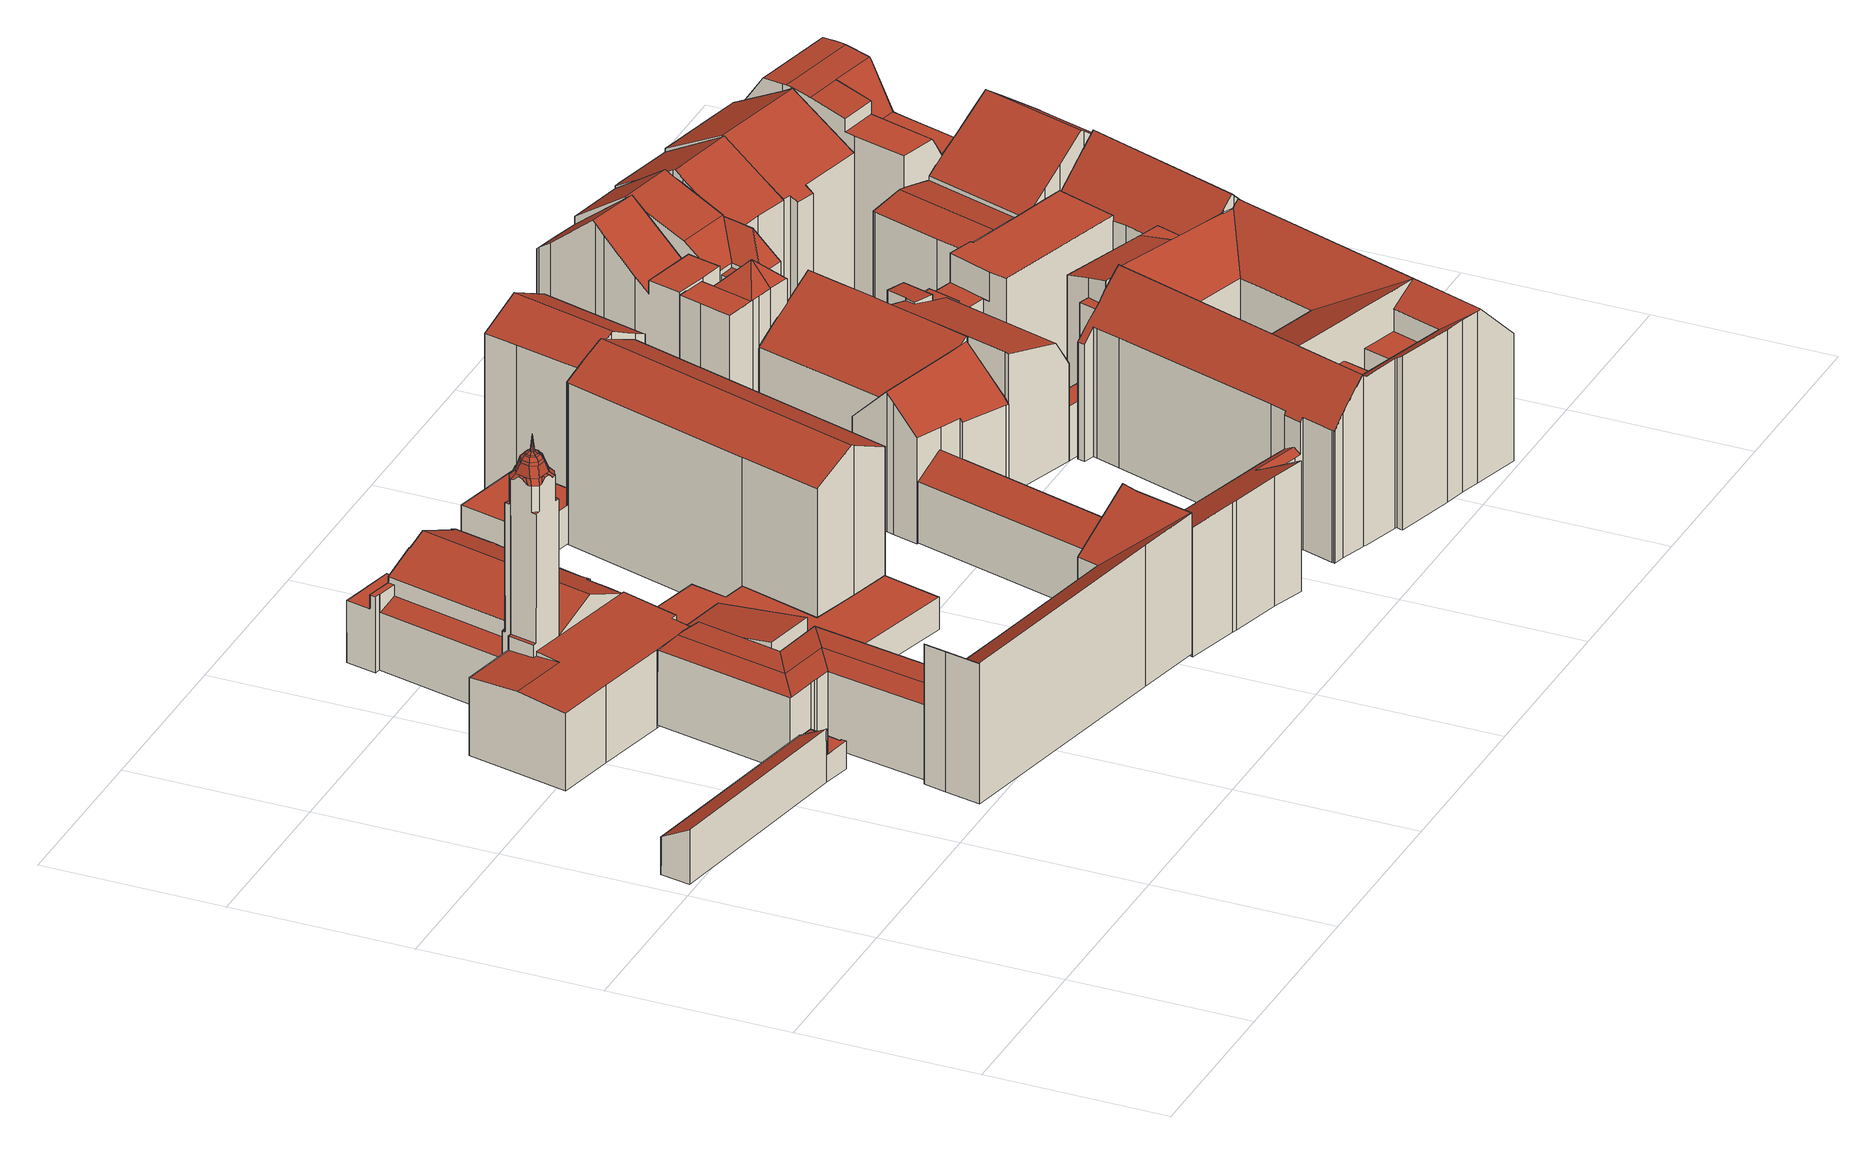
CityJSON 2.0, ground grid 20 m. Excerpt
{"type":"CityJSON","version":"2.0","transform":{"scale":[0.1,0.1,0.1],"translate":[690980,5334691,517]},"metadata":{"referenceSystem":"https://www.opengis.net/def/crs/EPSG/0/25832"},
"CityObjects":{
"building1":{"type":"Building","attributes":{"Gemeindeschluessel":"09162000","HoeheDach":"524.265","HoeheGrund":"518.204","Methode":"2000","NiedrigsteTraufeDesGebaeudes":"521.293","Geometrietyp2DReferenz":"3000","function":"31001_3048","roofType":"2100","measuredHeight":6.06,"storeysAboveGround":1},"geometry":[{"type":"MultiSurface","lod":"2","boundaries":[[[0,1,2,3]],[[4,5,6,7,8,9]],[[10,11,5,4]],[[7,6,12,13]],[[14,12,6,5,11]],[[15,16,1,0]],[[17,18,16,15]],[[4,9,17,15,0,3,19,20,10]],[[20,14,11,10]],[[21,2,1,16,18,8,7,13]],[[19,21,13,12,14,20]],[[9,8,18,17]],[[3,2,21,19]]],"semantics":{"surfaces":[{"type":"WallSurface"},{"type":"RoofSurface"},{"type":"GroundSurface"}],"values":[0,0,0,0,1,0,0,2,0,1,0,0,0]}}]},
"building2":{"type":"Building","attributes":{"Gemeindeschluessel":"09162000","HoeheDach":"526.650","HoeheGrund":"518.006","Methode":"2000","NiedrigsteTraufeDesGebaeudes":"526.401","Geometrietyp2DReferenz":"3000","function":"31001_3048","roofType":"3100","measuredHeight":8.64,"storeysAboveGround":3},"geometry":[{"type":"MultiSurface","lod":"2","boundaries":[[[22,23,24,25]],[[26,27,23,28]],[[29,30,31,32]],[[33,34,35,36,37]],[[38,39,40,41,42]],[[26,39,38,43,44,34,33,45,46,29,32,47,27]],[[46,45,48,49,50]],[[51,22,41,40]],[[46,50,30,29]],[[35,52,53,42,41,22,25,36]],[[24,31,30,50,49,25]],[[38,42,53,43]],[[39,26,28,51,40]],[[32,31,24,47]],[[27,47,24,23]],[[33,37,48,45]],[[44,52,35,34]],[[28,23,22,51]],[[43,53,52,44]],[[36,25,49,48,37]]],"semantics":{"surfaces":[{"type":"RoofSurface"},{"type":"WallSurface"},{"type":"GroundSurface"}],"values":[0,1,1,1,1,2,1,0,1,0,0,1,1,1,1,1,1,0,1,0]}}]},
"building3":{"type":"Building","attributes":{"name":"Herzogspitalkirche (Sieben Schmerzen Mariens)","Gemeindeschluessel":"09162000","HoeheDach":"550.000","HoeheGrund":"517.736","Methode":"2000","NiedrigsteTraufeDesGebaeudes":"524.222","Geometrietyp2DReferenz":"3000","function":"31001_3041","roofType":"3100","measuredHeight":32.26},"geometry":[{"type":"MultiSurface","lod":"2","boundaries":[[[54,55,56,57]],[[58,59,60,61,62]],[[63,64,65,66]],[[67,68,69]],[[70,71,72]],[[73,74,75,76,77,78]],[[79,80,81,82]],[[83,84,85]],[[86,87,85,84,88,89,90,91,92,93]],[[94,95,96,97]],[[98,99,100]],[[62,61,101,102]],[[103,104,105,106]],[[107,108,109,110,111]],[[112,113,114,115,116,86,93]],[[117,60,59,118]],[[119,120,121]],[[122,123,124,125]],[[126,127,128,129]],[[130,126,129,131]],[[132,133,134]],[[135,92,91]],[[136,93,137,138,139]],[[140,141,63,66,142,143,144,145,146,113,112,94,97,79,82,147,74,73,148,149,150,151,152,153,154,155,156,157,103,106,158,159,160,161,162,163]],[[69,68,164]],[[165,109,108,96,95,166,167]],[[168,169,170,171,172]],[[173,174,175,77,76]],[[176,69,177]],[[143,178,48,144]],[[56,131,129,179]],[[180,67,69]],[[181,176,177,182]],[[183,171,170,184]],[[185,126,130,186]],[[187,188,189,165,167,190,139,191,192,193,194,171,183]],[[142,195,178,143]],[[166,196,190,167]],[[145,197,198,146]],[[48,178,195,65,64,199,200,201,202,203,198,197]],[[110,109,165,189]],[[204,130,131,205]],[[112,93,136,206,196,166,95,94]],[[127,168,172,128]],[[160,207,208,161]],[[150,209,210,151]],[[211,90,89]],[[202,212,213,115,114,203]],[[214,69,176]],[[66,65,195,142]],[[200,215,216,217,218,58,132,134,70,72,219,83,85,87,220,213,212,201]],[[80,221,222,174,223,81]],[[182,54,57,224]],[[149,225,209,150]],[[226,122,125,227]],[[135,137,93,92]],[[102,228,123,122]],[[113,146,198,203,114]],[[123,229,224,124]],[[230,231,181,229]],[[202,201,212]],[[228,230,229,123]],[[224,57,232,124]],[[228,185,186,230]],[[99,119,121,100]],[[57,56,179,232]],[[216,188,187,233,169,120,119,99,98,60,117,217]],[[177,234,54,182]],[[72,71,226,219]],[[235,193,192,236]],[[186,130,204,237]],[[61,100,121,168,127,101]],[[232,179,238,239]],[[227,211,89,88]],[[240,222,221,241]],[[125,239,137,135,211,227]],[[148,73,78,242,243]],[[229,181,182,224]],[[244,223,174,173]],[[245,140,163,246]],[[152,247,248,153]],[[134,133,71,70]],[[79,97,96,108,107,241,221,80]],[[213,220,116,115]],[[197,145,144,48]],[[225,149,148,243]],[[236,192,191]],[[172,171,194,235]],[[238,128,172,235,236,138]],[[155,249,250,156]],[[63,141,251,252,199,64]],[[200,199,252]],[[206,190,196]],[[237,204,67,180]],[[231,237,180,214]],[[194,193,235]],[[154,253,249,155]],[[187,183,184,233]],[[60,98,100,61]],[[147,82,81,223,244,254]],[[159,255,207,160]],[[164,68,205,55]],[[101,127,126,185]],[[158,256,255,159]],[[124,232,239,125]],[[179,129,128,238]],[[206,136,139,190]],[[231,214,176,181]],[[217,117,118,218]],[[219,226,227,88]],[[234,164,55,54]],[[211,135,91,90]],[[239,238,138,137]],[[118,59,58,218]],[[111,240,241,107]],[[138,236,191,139]],[[102,101,185,228]],[[106,105,256,158]],[[67,204,205,68]],[[151,210,247,152]],[[215,242,78,77,175,110,189,188,216]],[[161,208,257,162]],[[147,254,75,74]],[[83,219,88,84]],[[225,243,242,215,200,252,251,245,246,257,208,207,255,256,105,104,258,250,249,253,248,247,210,209]],[[120,169,168,121]],[[173,76,75,254,244]],[[153,248,253,154]],[[69,164,234]],[[157,258,104,103]],[[69,234,177]],[[230,186,237,231]],[[110,175,174,222,240,111]],[[55,205,131,56]],[[71,133,62,102,122,226]],[[214,180,69]],[[140,245,251,141]],[[132,58,62,133]],[[184,170,169,233]],[[86,116,220,87]],[[162,257,246,163]],[[156,250,258,157]]],"semantics":{"surfaces":[{"type":"RoofSurface"},{"type":"WallSurface"},{"type":"GroundSurface"}],"values":[0,0,1,0,0,1,1,0,1,1,0,0,1,1,1,1,0,0,0,0,0,0,0,2,0,0,0,1,0,1,0,0,0,1,0,1,1,1,1,0,1,0,1,0,1,1,0,0,0,1,1,0,0,1,0,0,0,1,0,0,1,0,0,0,0,0,1,0,0,0,0,0,0,0,1,0,1,0,1,1,1,0,1,1,1,1,0,0,0,1,1,1,0,0,0,0,1,0,0,1,1,0,0,1,0,0,1,0,0,0,0,0,0,1,0,0,0,1,0,1,0,1,1,1,0,0,0,1,0,1,0,0,1,0,0,0,1,0,1,0,1,1]}}]},
"building4":{"type":"Building","attributes":{"Gemeindeschluessel":"09162000","HoeheDach":"533.905","HoeheGrund":"518.086","Methode":"2000","NiedrigsteTraufeDesGebaeudes":"528.755","Geometrietyp2DReferenz":"3000","function":"31001_9998","roofType":"2100","measuredHeight":15.82,"storeysAboveGround":3},"geometry":[{"type":"MultiSurface","lod":"2","boundaries":[[[259,260,261,262,263]],[[264,265,266,267,268]],[[269,270,271,272]],[[269,272,273,259,263,274]],[[270,269,274,275]],[[276,277,278,268,267]],[[275,274,263,262]],[[279,260,259,273,280,281,264,268,278]],[[280,273,272,271,282]],[[261,283,277,276,284,285,286,282,271,270,275,262]],[[284,266,265,285]],[[279,278,277,283]],[[276,267,266,284]],[[286,281,280,282]],[[260,279,283,261]],[[264,281,286,285,265]]],"semantics":{"surfaces":[{"type":"WallSurface"},{"type":"RoofSurface"},{"type":"GroundSurface"}],"values":[0,1,0,1,0,0,0,1,0,2,0,0,0,0,0,0]}}]},
"building5":{"type":"Building","attributes":{"Gemeindeschluessel":"09162000","HoeheDach":"523.974","HoeheGrund":"517.701","Methode":"2000","NiedrigsteTraufeDesGebaeudes":"521.279","Geometrietyp2DReferenz":"3000","function":"31001_3065","roofType":"1000","measuredHeight":6.27,"storeysAboveGround":1},"geometry":[{"type":"MultiSurface","lod":"2","boundaries":[[[287,288,289,290,291,292]],[[293,294,295,296]],[[297,298,299,300]],[[301,302,303,304,288,287,292,305,306,307,308,309,310,142,66,63,311,141,312,313,293,296,314,315,316,317,318,319]],[[296,295,320,314]],[[318,321,322,319]],[[302,301,323,324,325,303]],[[326,297,300,327]],[[328,321,318,317,316,329]],[[330,298,297,326]],[[142,331,332,66]],[[333,334,335,310,309,308]],[[319,322,323,301]],[[327,300,299,336]],[[310,335,331,142]],[[307,306,337,338,333,308]],[[291,339,337,306,305,292]],[[336,299,298,330]],[[340,341,294,293,313,312,141,342]],[[66,332,343,63]],[[316,315,314,320,344,329]],[[343,345,342,141,311,63]],[[288,304,303,325,346,289]],[[338,337,339,291,290,289,346,325,324,323,322,321,328,329,344,320,295,294,341,340,342,345,343,332,331,335,334,333],[336,330,326,327]]],"semantics":{"surfaces":[{"type":"WallSurface"},{"type":"RoofSurface"},{"type":"GroundSurface"}],"values":[0,0,1,2,0,0,0,0,0,0,0,0,0,0,0,0,0,0,0,0,0,0,0,1]}}]},
"building6":{"type":"Building","attributes":{"Gemeindeschluessel":"09162000","HoeheDach":"538.210","HoeheGrund":"517.629","Methode":"2000","NiedrigsteTraufeDesGebaeudes":"535.653","Geometrietyp2DReferenz":"3000","function":"31001_9998","roofType":"3100","measuredHeight":20.58,"storeysAboveGround":6},"geometry":[{"type":"MultiSurface","lod":"2","boundaries":[[[347,348,349,350]],[[351,352,353,354,355,356,357]],[[358,354,353,359]],[[360,361,362,363]],[[357,356,364,362,361,365,349,348]],[[366,364,356,355,367]],[[366,367,358,359,368,369,347,350,370,360,363]],[[368,352,351,369]],[[359,353,352,368]],[[370,365,361,360]],[[367,355,354,358]],[[363,362,364,366]],[[369,351,357,348,347]],[[350,349,365,370]]],"semantics":{"surfaces":[{"type":"WallSurface"},{"type":"RoofSurface"},{"type":"GroundSurface"}],"values":[0,1,0,0,1,0,2,0,0,0,0,0,0,0]}}]},
"building7":{"type":"Building","attributes":{"Gemeindeschluessel":"09162000","HoeheDach":"522.006","HoeheGrund":"517.740","Methode":"1000","NiedrigsteTraufeDesGebaeudes":"522.006","Geometrietyp2DReferenz":"3000","function":"31001_9998","roofType":"1000","measuredHeight":4.27,"storeysAboveGround":1},"geometry":[{"type":"MultiSurface","lod":"2","boundaries":[[[371,372,373,374]],[[375,376,372,371]],[[377,378,379,380]],[[374,373,378,377]],[[381,382,376,375]],[[380,379,382,381]],[[382,379,378,373,372,376]],[[375,371,374,377,380,381]]],"semantics":{"surfaces":[{"type":"WallSurface"},{"type":"RoofSurface"},{"type":"GroundSurface"}],"values":[0,0,0,0,0,0,1,2]}}]},
"building8":{"type":"Building","attributes":{"Gemeindeschluessel":"09162000","HoeheDach":"538.193","HoeheGrund":"517.690","Methode":"2000","NiedrigsteTraufeDesGebaeudes":"535.680","Geometrietyp2DReferenz":"3000","function":"31001_9998","roofType":"3100","measuredHeight":20.5,"storeysAboveGround":6},"geometry":[{"type":"MultiSurface","lod":"2","boundaries":[[[374,383,384,385]],[[386,387,388,389,390,391,392,393]],[[394,395,396,397,398,399]],[[400,401,402,377]],[[401,392,391,403,384,383,402]],[[390,389,399,398,397,404,403,391]],[[377,402,383,374]],[[405,404,397,396]],[[396,395,394,388,387,386,393,400,377,374,385,406,405]],[[406,403,404,405]],[[393,392,401,400]],[[394,399,389,388]],[[385,384,403,406]]],"semantics":{"surfaces":[{"type":"WallSurface"},{"type":"RoofSurface"},{"type":"GroundSurface"}],"values":[0,0,0,0,1,1,0,0,2,0,0,0,0]}}]},
"building9":{"type":"Building","attributes":{"Gemeindeschluessel":"09162000","HoeheDach":"533.907","HoeheGrund":"517.637","Methode":"2000","NiedrigsteTraufeDesGebaeudes":"528.160","Geometrietyp2DReferenz":"3000","function":"31001_9998","roofType":"2100","measuredHeight":16.27,"storeysAboveGround":3},"geometry":[{"type":"MultiSurface","lod":"2","boundaries":[[[407,408,409,410]],[[411,412,413,414]],[[415,416,417,418]],[[411,414,419,420,421]],[[422,423,424,425]],[[426,427,428,422,425,429,407,410,430,431,413,412,415,418,432,433,434,435]],[[427,436,437,428]],[[419,438,439,409,408,440,424,423,437,436,441,442,420]],[[443,444,445,446,417,416,421,420,447]],[[413,431,438,419,414]],[[428,437,423,422]],[[443,447,442,441,426,435]],[[425,424,440,429]],[[433,445,444,434]],[[418,417,446,432]],[[429,440,408,407]],[[434,444,443,435]],[[421,416,415,412,411]],[[430,439,438,431]],[[426,441,436,427]],[[432,446,445,433]],[[442,447,420]],[[410,409,439,430]]],"semantics":{"surfaces":[{"type":"WallSurface"},{"type":"RoofSurface"},{"type":"GroundSurface"}],"values":[0,0,0,1,0,2,0,1,1,0,0,0,0,0,0,0,0,0,0,0,0,0,0]}}]},
"building10":{"type":"Building","attributes":{"Gemeindeschluessel":"09162000","HoeheDach":"537.288","HoeheGrund":"517.767","Methode":"2000","NiedrigsteTraufeDesGebaeudes":"522.010","Geometrietyp2DReferenz":"3000","function":"31001_9998","roofType":"3100","measuredHeight":19.52,"storeysAboveGround":4},"geometry":[{"type":"MultiSurface","lod":"2","boundaries":[[[448,449,450,451]],[[452,453,454,455]],[[456,457,458,459]],[[460,461,462,463]],[[464,465,466,467,468,469]],[[470,471,472,473]],[[474,475,476,477]],[[478,479,480,481,482,483,484]],[[485,486,487,462,488,489,490,468]],[[491,492,493,494,495,496]],[[497,498,499,500]],[[490,489,501,502,503]],[[504,505,506,507,508,509]],[[510,511,512,513]],[[514,515,516,517]],[[518,519,520,521,522,523]],[[524,469,468,490,503,525,526,527,528,522,521,520,529,530,531,532,533,534,535,536,458,457,537]],[[538,532,531,539]],[[493,492,498,497]],[[450,540,541,542,543,451]],[[544,499,498,492,491,545]],[[546,547,515,514]],[[548,549,550,551]],[[552,553,554,555]],[[556,557,536,535,558,511,510]],[[535,534,533,559,560,558]],[[561,466,562,563]],[[564,565,517,516,566,567,568,569]],[[567,566,570,571,562]],[[482,481,496,495]],[[508,572,500,499,544,573,509]],[[555,554,574,575]],[[576,541,540,450,449,577,568,567,562,466,465]],[[578,573,544,545,480,479]],[[579,580,581,582,583,584]],[[585,537,457,456]],[[563,586,454,453,476,475,587,561]],[[516,515,547,588,472,471,589,590,591,592,593,594,570,566]],[[595,460,463,596]],[[569,568,577,597]],[[598,485,599,600]],[[598,601,602,603,596,463,462,487,486,485]],[[604,524,537,585]],[[605,606,607,608]],[[539,531,530,609]],[[513,512,610,549,548]],[[611,612,478,484]],[[512,511,558,560,613,610]],[[477,476,453,452]],[[587,467,466,561]],[[613,549,610]],[[614,615,553,552]],[[616,591,590,617]],[[575,574,606,605]],[[462,461,579,584,618,488]],[[619,620,621,622,570,599,485,468]],[[527,526,623,624,625,528]],[[545,491,496,481,480]],[[467,587,475,474,455,454,586,571,570,622,621,620,619,468]],[[626,593,592,627]],[[570,594,580,579,461,628,629,599]],[[630,631,464,469,524,604]],[[563,562,571,586]],[[532,538,632,633,634,559,533]],[[635,529,520,519]],[[636,618,584,583]],[[597,577,449,448]],[[609,530,529,635]],[[623,526,525,637]],[[488,618,636,638,501,489]],[[627,616,617,639,470,473,640,546,514,517,565,564,569,597,448,451,543,542,641,642,631,630,604,585,456,459,557,556,510,513,548,551,643,614,552,555,575,605,608,611,484,483,482,495,494,493,497,500,572,508,507,506,633,632,538,539,609,635,519,518,523,625,624,623,637,502,501,638,636,583,582,581,644,626],[603,602,645,646],[474,477,452,455]],[[606,574,554,553,615,647,550,549,613,560,559,634,505,504,509,573,578,479,478,612,607]],[[608,607,612,611]],[[551,550,647,643]],[[523,522,528,625]],[[643,647,615,614]],[[627,592,591,616]],[[506,505,634,633]],[[589,471,470,639,617,590]],[[640,473,472,588,547,546]],[[642,641,576,465,464,631]],[[594,593,626,644,581,580]],[[648,600,599,629,628,461,460,595,646,645]],[[646,595,596,603]],[[600,648,601,598]],[[459,458,536,557]],[[542,541,576,641]],[[602,601,648,645]],[[637,525,503,502]]],"semantics":{"surfaces":[{"type":"WallSurface"},{"type":"RoofSurface"},{"type":"GroundSurface"}],"values":[0,0,0,0,1,0,0,0,1,0,0,0,0,0,0,0,1,0,0,0,1,0,0,0,0,0,0,0,1,0,0,0,1,0,0,0,1,1,1,0,0,0,0,0,0,0,0,1,0,0,0,0,0,0,1,1,0,1,0,0,1,0,0,0,0,0,0,0,0,0,2,1,0,0,0,0,0,0,0,0,0,0,0,0,1,0,0,0,0]}}]},
"building11":{"type":"Building","attributes":{"Gemeindeschluessel":"09162000","HoeheDach":"537.010","HoeheGrund":"517.531","Methode":"2000","NiedrigsteTraufeDesGebaeudes":"525.490","Geometrietyp2DReferenz":"3000","function":"31001_9998","roofType":"1000","measuredHeight":19.48,"storeysAboveGround":5},"geometry":[{"type":"MultiSurface","lod":"2","boundaries":[[[649,650,651,652,653,654]],[[655,656,652,651,657,658]],[[659,660,661]],[[662,663,664,665]],[[661,660,666,656]],[[664,663,667,659,661,668]],[[649,654,669,670]],[[671,667,663,662]],[[672,665,664,668,655,658]],[[668,661,656,655]],[[673,669,654,653,674]],[[675,657,651,650]],[[671,670,669,673,666,660,659,667]],[[672,658,657,675]],[[674,656,666,673]],[[671,662,665,672,675,650,649,670]],[[653,652,656,674]]],"semantics":{"surfaces":[{"type":"WallSurface"},{"type":"RoofSurface"},{"type":"GroundSurface"}],"values":[0,1,1,0,1,1,0,0,0,1,1,0,0,0,0,2,0]}}]},
"building12":{"type":"Building","attributes":{"Gemeindeschluessel":"09162000","HoeheDach":"533.877","HoeheGrund":"518.147","Methode":"2000","NiedrigsteTraufeDesGebaeudes":"528.907","Geometrietyp2DReferenz":"3000","function":"31001_9998","roofType":"2100","measuredHeight":15.73,"storeysAboveGround":3},"geometry":[{"type":"MultiSurface","lod":"2","boundaries":[[[676,677,678,679,680,681]],[[682,683,443,684]],[[685,676,681,686,687,688]],[[685,688,689,690]],[[691,684,443,692,693,694]],[[695,696,697,698]],[[699,700,696,695]],[[690,689,700,699]],[[680,679,701,702,703]],[[704,705,702,706,692,443,683,707,708]],[[709,698,697,704,708]],[[701,679,678,694,693,710]],[[709,708,707,711]],[[691,694,678,677]],[[687,686,712]],[[685,690,699,695,698,709,711,682,684,691,677,676]],[[712,703,702,705]],[[702,701,710,706]],[[711,707,683,682]],[[712,686,681,680,703]],[[697,696,700,689,688,687,712,705,704]],[[706,710,693,692]]],"semantics":{"surfaces":[{"type":"WallSurface"},{"type":"RoofSurface"},{"type":"GroundSurface"}],"values":[0,0,0,0,0,0,0,0,0,1,0,1,0,0,0,2,0,0,0,1,1,0]}}]},
"building13":{"type":"Building","attributes":{"Gemeindeschluessel":"09162000","HoeheDach":"524.180","HoeheGrund":"518.064","Methode":"2000","NiedrigsteTraufeDesGebaeudes":"521.500","Geometrietyp2DReferenz":"3000","function":"31001_9998","roofType":"1000","measuredHeight":6.12,"storeysAboveGround":1},"geometry":[{"type":"MultiSurface","lod":"2","boundaries":[[[695,699,713,714,715,716,717,698]],[[718,719,720,721]],[[698,722,723,695]],[[716,724,725,717]],[[699,720,719,713]],[[725,724,726,727,728,729,723,722]],[[713,719,718,728,727,714]],[[717,725,722,698]],[[721,729,728,718]],[[695,723,729,721,720,699]],[[715,726,724,716]],[[714,727,726,715]]],"semantics":{"surfaces":[{"type":"GroundSurface"},{"type":"RoofSurface"},{"type":"WallSurface"}],"values":[0,1,2,2,2,1,2,2,2,2,2,2]}}]},
"building14":{"type":"Building","attributes":{"Gemeindeschluessel":"09162000","HoeheDach":"538.995","HoeheGrund":"517.550","Methode":"2000","NiedrigsteTraufeDesGebaeudes":"533.175","Geometrietyp2DReferenz":"3000","function":"31001_9998","roofType":"3100","measuredHeight":21.45,"storeysAboveGround":4},"geometry":[{"type":"MultiSurface","lod":"2","boundaries":[[[730,731,732,733]],[[731,730,734,735,736,737,738,739]],[[740,741,742,743]],[[743,742,744,745,670,746,747,733,732]],[[748,749,750,751]],[[752,741,740,753,754,755,650]],[[756,757,749,748,758,759]],[[649,760,752,650]],[[735,734,730,733,747,746,670,761,649,650,755,754,762,759,758,748,751,763,764,736]],[[761,670,745,765,760,649]],[[760,765,745,744,742,741,752]],[[766,737,736,764,763,767]],[[754,753,768,762]],[[751,750,767,763]],[[739,738,737,766,767,750,749,757]],[[762,768,756,759]],[[743,732,731,739,757,756,768,753,740]]],"semantics":{"surfaces":[{"type":"WallSurface"},{"type":"GroundSurface"},{"type":"RoofSurface"}],"values":[0,0,0,0,0,0,0,0,1,0,2,0,0,0,2,0,2]}}]},
"building15":{"type":"Building","attributes":{"Gemeindeschluessel":"09162000","HoeheDach":"523.102","HoeheGrund":"518.250","Methode":"2000","NiedrigsteTraufeDesGebaeudes":"522.338","Geometrietyp2DReferenz":"3000","function":"31001_9998","roofType":"2100","measuredHeight":4.85},"geometry":[{"type":"MultiSurface","lod":"2","boundaries":[[[769,770,771,772]],[[773,774,775,776,771,770,777]],[[778,779,780,769,772,781,782]],[[772,771,776,781]],[[781,776,775,782]],[[777,780,779,773]],[[780,777,770,769]],[[782,775,774,778]],[[773,779,778,774]]],"semantics":{"surfaces":[{"type":"WallSurface"},{"type":"RoofSurface"},{"type":"GroundSurface"}],"values":[0,1,2,0,0,0,0,0,0]}}]},
"building16":{"type":"Building","attributes":{"Gemeindeschluessel":"09162000","HoeheDach":"523.301","HoeheGrund":"517.587","Methode":"2000","NiedrigsteTraufeDesGebaeudes":"522.302","Geometrietyp2DReferenz":"3000","function":"31001_9998","roofType":"2100","measuredHeight":5.71},"geometry":[{"type":"MultiSurface","lod":"2","boundaries":[[[783,784,785,786]],[[785,784,787,433,432]],[[432,788,786,785]],[[783,786,788,789,777]],[[787,777,789,433]],[[433,789,788,432]],[[784,783,777,787]]],"semantics":{"surfaces":[{"type":"WallSurface"},{"type":"GroundSurface"},{"type":"RoofSurface"}],"values":[0,1,0,2,0,0,0]}}]},
"building17":{"type":"Building","attributes":{"Gemeindeschluessel":"09162000","HoeheDach":"538.500","HoeheGrund":"517.492","Methode":"2000","NiedrigsteTraufeDesGebaeudes":"521.440","Geometrietyp2DReferenz":"3000","function":"31001_9998","roofType":"3100","measuredHeight":21.01,"storeysAboveGround":5},"geometry":[{"type":"MultiSurface","lod":"2","boundaries":[[[790,791,792,793,794]],[[795,796,797,798,799]],[[800,790,794,801,802,803]],[[736,730,804,805,806]],[[807,798,808,809,810,811,673]],[[809,812,813,810]],[[809,808,814,812]],[[815,816,797,796,817]],[[814,818,819,820,821,822]],[[671,800,803,817,796,795,667]],[[823,824,806,805]],[[791,825,826,819,818,792]],[[827,828,826,825]],[[803,802,815,817]],[[819,826,828,823,805,804,829,820]],[[808,798,797,816]],[[811,830,831,669,673]],[[736,806,824,832]],[[827,825,791,790,800,671,670,746,733,730,736,832]],[[814,822,831,830,813,812]],[[827,832,824,823,828]],[[795,799,667]],[[802,801,816,815]],[[811,810,813,830]],[[793,792,818,814,808,816]],[[746,670,669,831,822,821]],[[733,829,804,730]],[[801,794,793,816]],[[807,799,798]],[[733,746,821,820,829]],[[671,667,799,807,673,669,670]]],"semantics":{"surfaces":[{"type":"WallSurface"},{"type":"RoofSurface"},{"type":"GroundSurface"}],"values":[0,1,0,0,0,1,0,0,1,0,1,0,0,1,1,0,1,0,2,0,0,1,0,0,1,0,0,1,1,0,0]}}]},
"building18":{"type":"Building","attributes":{"Gemeindeschluessel":"09162000","HoeheDach":"536.025","HoeheGrund":"517.908","Methode":"2000","NiedrigsteTraufeDesGebaeudes":"533.250","Geometrietyp2DReferenz":"3000","function":"31001_9998","roofType":"2100","measuredHeight":18.12,"storeysAboveGround":4},"geometry":[{"type":"MultiSurface","lod":"2","boundaries":[[[833,834,835,836]],[[837,838,839,840]],[[833,840,839,841,842,834]],[[843,844,845,846]],[[842,841,847,848]],[[842,848,835,834]],[[849,847,850,851]],[[837,840,833,836,849,851,852,853]],[[849,836,835,848,847]],[[837,853,843,846,854,838]],[[839,838,854,845,850,847,841]],[[852,844,843,853]],[[845,854,846]],[[852,851,850,845,844]]],"semantics":{"surfaces":[{"type":"WallSurface"},{"type":"RoofSurface"},{"type":"GroundSurface"}],"values":[0,0,0,1,0,1,0,2,0,0,1,0,0,0]}}]},
"building19":{"type":"Building","attributes":{"Gemeindeschluessel":"09162000","HoeheDach":"523.506","HoeheGrund":"518.310","Methode":"1000","NiedrigsteTraufeDesGebaeudes":"522.087","Geometrietyp2DReferenz":"3000","function":"31001_9998","roofType":"2100","measuredHeight":5.2},"geometry":[{"type":"MultiSurface","lod":"2","boundaries":[[[855,856,857,858,859]],[[860,858,857,861]],[[862,856,855,863]],[[864,859,858,860]],[[863,855,859,864]],[[861,857,856,862]],[[864,860,861,862,863]]],"semantics":{"surfaces":[{"type":"RoofSurface"},{"type":"WallSurface"},{"type":"GroundSurface"}],"values":[0,1,1,1,1,1,2]}}]},
"building20":{"type":"Building","attributes":{"Gemeindeschluessel":"09162000","HoeheDach":"533.485","HoeheGrund":"517.870","Methode":"2000","NiedrigsteTraufeDesGebaeudes":"530.240","Geometrietyp2DReferenz":"3000","function":"31001_9998","roofType":"1000","measuredHeight":15.62,"storeysAboveGround":4},"geometry":[{"type":"MultiSurface","lod":"2","boundaries":[[[865,866,867,868,869,870,871,872,873,874,875,876,877,878,879]],[[876,880,881,877]],[[878,882,883,879]],[[875,884,880,876]],[[877,881,882,878]],[[879,883,885,865]],[[885,883,882,881,880,884,886,887,888]],[[889,890,891,892,893,894,895,896]],[[890,887,886,891]],[[869,896,895,870]],[[872,893,892,873]],[[884,875,874,873,892,891,886]],[[871,894,893,872]],[[868,889,896,869]],[[888,887,890,889,868,867,866]],[[865,885,888,866]],[[870,895,894,871]]],"semantics":{"surfaces":[{"type":"GroundSurface"},{"type":"WallSurface"},{"type":"RoofSurface"}],"values":[0,1,1,1,1,1,2,2,1,1,1,1,1,1,1,1,1]}}]},
"building21":{"type":"Building","attributes":{"Gemeindeschluessel":"09162000","HoeheDach":"538.860","HoeheGrund":"517.432","Methode":"2000","NiedrigsteTraufeDesGebaeudes":"534.425","Geometrietyp2DReferenz":"3000","function":"31001_9998","roofType":"3100","measuredHeight":21.43,"storeysAboveGround":5},"geometry":[{"type":"MultiSurface","lod":"2","boundaries":[[[897,898,899,900,901]],[[902,903,904,905]],[[906,907,908,909]],[[910,904,903,911,899,898,912]],[[911,913,914,915,908,907,916,900,899]],[[917,913,911,903,902]],[[905,904,910,918]],[[909,908,915,919]],[[920,912,898,897]],[[919,915,914,921]],[[918,910,912,920]],[[901,900,916,922]],[[922,916,907,906]],[[921,914,913,917]],[[897,901,922,906,909,919,921,917,902,905,918,920]]],"semantics":{"surfaces":[{"type":"WallSurface"},{"type":"RoofSurface"},{"type":"GroundSurface"}],"values":[0,0,0,1,1,0,0,0,0,0,0,0,0,0,2]}}]},
"building22":{"type":"Building","attributes":{"Gemeindeschluessel":"09162000","HoeheDach":"538.050","HoeheGrund":"517.724","Methode":"2000","NiedrigsteTraufeDesGebaeudes":"532.250","Geometrietyp2DReferenz":"3000","function":"31001_9998","roofType":"3100","measuredHeight":20.33,"storeysAboveGround":4},"geometry":[{"type":"MultiSurface","lod":"2","boundaries":[[[923,924,925,926]],[[927,928,929,930,931,932,933]],[[934,928,927,935]],[[936,937,932,931,938]],[[926,925,939,940]],[[936,938,941,942,934,935,943,944,923,926,940,945,946]],[[941,930,929,942]],[[943,947,948,944]],[[940,939,949,945]],[[938,931,930,941]],[[935,927,933,947,943]],[[944,948,924,923]],[[947,933,932,937,950,949,939,925,924,948]],[[945,949,950,946]],[[946,950,937,936]],[[942,929,928,934]]],"semantics":{"surfaces":[{"type":"WallSurface"},{"type":"RoofSurface"},{"type":"GroundSurface"}],"values":[0,1,0,0,0,2,0,0,0,0,0,0,1,0,0,0]}}]},
"building23":{"type":"Building","attributes":{"Gemeindeschluessel":"09162000","HoeheDach":"538.884","HoeheGrund":"517.430","Methode":"2000","NiedrigsteTraufeDesGebaeudes":"533.947","Geometrietyp2DReferenz":"3000","function":"31001_9998","roofType":"3100","measuredHeight":21.45,"storeysAboveGround":5},"geometry":[{"type":"MultiSurface","lod":"2","boundaries":[[[951,952,953,954,955,956,957,958]],[[959,960,961,962,963,964]],[[965,966,967,968]],[[968,967,969,970]],[[971,972,973,917,974,902]],[[975,962,961,976,921,977]],[[960,959,956,955,954,953,965,968,970,978,902,974,917,921,976,961]],[[979,969,967,966,952,951,958,973,972,971]],[[959,964,957,956]],[[958,957,964,963,962,975,977,973]],[[978,979,971,902]],[[973,977,921,917]],[[953,952,966,965]],[[970,969,979,978]]],"semantics":{"surfaces":[{"type":"WallSurface"},{"type":"GroundSurface"},{"type":"RoofSurface"}],"values":[0,0,0,0,0,0,1,2,0,2,0,0,0,0]}}]},
"building24":{"type":"Building","attributes":{"Gemeindeschluessel":"09162000","HoeheDach":"538.740","HoeheGrund":"517.530","Methode":"2000","NiedrigsteTraufeDesGebaeudes":"532.125","Geometrietyp2DReferenz":"3000","function":"31001_9998","roofType":"3100","measuredHeight":21.21,"storeysAboveGround":4},"geometry":[{"type":"MultiSurface","lod":"2","boundaries":[[[980,981,982,983,984,985]],[[986,987,988,989]],[[990,991,992,993,994,995,981,980,996]],[[997,998,999,1000,1001,1002,1003,1004,1005,1006,1007,1008,1009,986,989,1010,1011,1012,1013,1014,1015,984,983,982,1016,1017]],[[998,992,991,999]],[[1017,994,993,997]],[[1014,1018,1019,1015]],[[1020,1021,1018,1014,1013,1012,1022]],[[1002,1023,1024,1003]],[[1006,1005,1025,1026,1027,1007]],[[1028,1029,1011,1010,989,988]],[[1007,1027,1030,1008]],[[1026,1028,988,987,1031,1030,1027]],[[982,981,995,1016]],[[1025,1032,1020,1022,1029,1028,1026]],[[1009,1031,987,986]],[[1008,1030,1031,1009]],[[1011,1029,1022,1012]],[[1016,995,994,1017]],[[997,993,992,998]],[[1015,1019,985,984]],[[1032,1033,1021,1020]],[[1001,1000,990,996,1023,1002]],[[999,991,990,1000]],[[1004,1003,1024,1033,1032,1025,1005]],[[1024,1023,996,980,985,1019,1018,1021,1033]]],"semantics":{"surfaces":[{"type":"WallSurface"},{"type":"RoofSurface"},{"type":"GroundSurface"}],"values":[0,0,1,2,0,0,0,0,0,0,0,0,1,0,1,0,0,0,0,0,0,0,0,0,0,1]}}]},
"building25":{"type":"Building","attributes":{"Gemeindeschluessel":"09162000","HoeheDach":"539.040","HoeheGrund":"517.452","Methode":"2000","NiedrigsteTraufeDesGebaeudes":"533.264","Geometrietyp2DReferenz":"3000","function":"31001_9998","roofType":"3100","measuredHeight":21.59,"storeysAboveGround":4},"geometry":[{"type":"MultiSurface","lod":"2","boundaries":[[[1034,1035,1036,1037,1038]],[[1039,1040,1041,1042,1035,1034]],[[1043,1044,1045,1046,1047]],[[1048,1049,1050,1051,1052]],[[1035,1053,1054,1036]],[[1055,1056,1047,1046,1041,1040,1057]],[[1058,1042,1041]],[[1059,1060,1037,1036,1054,1061,1062]],[[1063,1059,1062,1064,1065]],[[1041,1046,1045,1066,1067,1058]],[[1068,1049,1048,1044,1043,1069,984,1015,1070,1012,1011,1060,1059,1063,1071,1072]],[[1073,1074,1075,1076]],[[1067,1053,1035,1042,1058]],[[1073,1076,1065,1064,1051,1050,1077]],[[1068,1077,1050,1049]],[[1057,1015,984,1055]],[[1012,1070,1039,1034,1038,1011]],[[1044,1048,1052,1066,1045]],[[1043,1047,1056,1069]],[[1068,1072,1074,1073,1077]],[[1067,1066,1052,1051,1064,1062,1061]],[[1055,984,1069,1056]],[[1070,1015,1057,1040,1039]],[[1067,1061,1054,1053]],[[1074,1072,1071,1075]],[[1076,1075,1071,1063,1065]],[[1011,1038,1037,1060]]],"semantics":{"surfaces":[{"type":"RoofSurface"},{"type":"WallSurface"},{"type":"GroundSurface"}],"values":[0,0,1,1,1,0,1,1,1,0,2,0,1,0,1,1,1,1,1,1,0,1,1,0,1,1,1]}}]}
},
"vertices":[
[273,359,12],[273,359,43],[275,359,43],[275,359,12],[15,435,12],[15,435,54],[246,390,56],[246,390,43],[247,390,43],[247,390,12],[9,402,12],[9,402,73],[243,359,72],[243,359,43],[242,360,72],[281,394,12],[281,394,43],[248,401,12],[248,401,43],[274,353,12],[242,360,12],[274,353,43],
[346,411,96],[384,435,94],[326,446,94],[286,423,96],[351,258,10],[384,435,10],[351,258,94],[334,544,10],[334,544,95],[346,541,94],[346,541,10],[248,401,10],[281,394,10],[281,394,94],[249,400,94],[248,401,94],[309,388,10],[287,271,10],[287,271,94],[309,387,94],[309,388,94],[292,392,10],[288,393,10],[280,556,10],[321,547,10],[326,446,10],[280,556,94],[312,548,96],[321,547,96],[319,265,96],[288,393,94],[292,392,94],
[236,675,309],[240,678,309],[240,679,308],[235,676,308],[249,650,284],[253,653,284],[257,655,284],[254,660,289],[246,655,289],[346,565,7],[346,565,96],[339,566,96],[339,566,7],[243,672,311],[242,673,311],[241,671,330],[234,654,289],[235,658,289],[229,655,284],[331,840,7],[338,868,7],[338,868,76],[331,841,76],[331,841,115],[331,840,115],[273,847,7],[273,847,92],[267,848,92],[267,848,7],[225,656,255],[220,663,255],[219,657,255],[226,687,110],[219,657,110],[220,663,284],[221,667,284],[222,673,289],[224,678,289],[225,684,284],[226,687,284],[228,697,7],[228,697,110],[238,696,110],[238,696,7],[258,659,284],[259,664,289],[255,665,289],[251,663,301],[244,659,301],[389,741,7],[389,741,98],[382,712,98],[382,712,7],[238,697,72],[238,697,110],[260,692,110],[260,692,99],[260,692,80],[226,687,7],[158,701,7],[158,701,94],[222,688,94],[222,688,110],[257,655,255],[253,653,255],[260,670,289],[262,675,284],[256,671,289],[233,661,301],[235,662,304],[230,669,304],[229,669,301],[253,673,304],[254,674,301],[249,681,301],[248,681,304],[249,673,308],[246,678,308],[245,651,284],[241,656,289],[240,652,289],[228,677,289],[226,688,284],[229,683,289],[236,687,289],[233,692,284],[369,670,7],[362,644,7],[334,544,7],[321,547,7],[280,556,7],[198,574,7],[133,588,7],[274,882,7],[402,825,7],[402,828,7],[408,826,7],[399,785,7],[402,784,7],[400,777,7],[397,778,7],[391,749,7],[394,748,7],[392,740,7],[386,712,7],[384,705,7],[381,705,7],[375,677,7],[377,677,7],[376,669,7],[241,673,311],[259,687,110],[227,694,110],[233,692,110],[258,676,289],[263,679,284],[260,683,284],[258,687,284],[253,684,289],[297,848,76],[297,848,92],[297,848,99],[240,670,311],[239,671,311],[321,547,94],[239,683,304],[243,670,311],[237,666,309],[235,670,309],[258,687,255],[260,683,255],[251,665,304],[248,667,308],[264,685,255],[264,685,101],[259,687,99],[233,692,255],[237,691,284],[243,690,289],[248,689,289],[254,688,284],[334,544,94],[227,694,255],[198,574,94],[133,588,94],[358,626,101],[355,627,101],[219,657,101],[212,629,99],[145,644,99],[248,672,309],[245,677,309],[226,688,255],[381,705,98],[375,677,97],[408,826,98],[399,785,98],[226,672,289],[219,657,96],[215,658,96],[242,669,311],[305,638,124],[255,649,101],[255,649,255],[249,650,255],[225,656,284],[215,658,110],[273,846,92],[295,841,92],[268,855,92],[233,670,308],[402,828,101],[230,659,289],[225,666,289],[243,660,304],[237,665,308],[243,663,308],[242,665,309],[232,678,304],[263,679,255],[240,672,311],[247,685,289],[242,686,289],[247,667,309],[239,684,301],[231,679,301],[295,841,80],[273,846,72],[352,836,124],[402,825,101],[268,855,76],[369,670,99],[376,669,96],[402,784,96],[400,777,96],[391,749,98],[394,748,96],[362,644,100],[358,626,99],[397,778,98],[274,882,76],[384,705,96],[386,712,96],[377,677,96],[392,740,96],
[614,138,169],[613,137,169],[613,137,11],[632,205,11],[632,205,168],[325,263,118],[287,271,159],[279,273,168],[274,248,168],[266,209,168],[571,239,118],[571,239,11],[564,215,11],[564,215,118],[563,215,118],[638,221,169],[638,221,11],[274,248,11],[266,208,11],[266,208,169],[538,153,169],[400,248,118],[351,258,118],[400,248,11],[538,153,11],[279,273,11],[287,271,11],[351,258,11],
[389,251,7],[400,248,7],[400,248,43],[389,251,43],[351,258,43],[351,258,7],[490,612,7],[490,612,43],[481,572,43],[481,572,7],[434,465,70],[456,569,50],[398,581,50],[376,477,70],[564,383,7],[473,407,7],[443,415,7],[442,409,7],[382,424,7],[384,435,7],[368,438,7],[326,446,7],[334,485,7],[346,541,7],[351,591,7],[409,632,7],[466,618,7],[507,566,7],[505,560,7],[480,475,7],[491,472,7],[535,460,7],[581,448,7],[507,566,43],[535,460,43],[581,448,43],[564,383,43],[473,407,43],[443,415,43],[434,465,43],[376,477,43],[491,472,43],[480,475,43],[456,569,43],[334,544,43],[339,566,43],[326,446,43],[334,485,43],[346,541,43],[398,581,43],[384,435,43],[368,438,43],[382,424,43],[409,632,43],[466,618,43],[362,644,43],[346,565,43],[505,560,43],[351,591,43],[442,409,43],
[480,475,6],[480,475,187],[507,566,187],[507,566,6],[535,460,210],[581,448,187],[582,448,187],[671,752,188],[637,762,204],[622,766,212],[531,461,212],[671,752,6],[582,448,6],[571,780,6],[571,780,187],[595,774,199],[595,774,6],[619,767,211],[570,778,187],[619,767,6],[637,762,6],[581,448,6],[535,460,6],[570,778,6],
[528,873,7],[528,873,50],[615,853,50],[615,853,7],[509,792,7],[509,792,50],[595,774,7],[595,774,50],[571,780,50],[571,780,7],[570,778,7],[570,778,50],
[615,853,188],[623,890,188],[623,890,7],[639,761,7],[668,753,7],[671,752,7],[671,752,195],[668,753,196],[639,761,212],[637,762,211],[637,762,7],[686,748,7],[686,749,7],[707,831,7],[707,831,187],[686,749,187],[686,748,187],[619,767,7],[619,767,202],[595,774,189],[669,879,212],[717,868,187],[717,868,7],[669,879,7],
[738,458,6],[738,458,123],[707,469,125],[707,469,6],[773,536,119],[773,536,6],[729,548,6],[729,548,119],[816,685,6],[816,685,118],[834,681,130],[834,681,6],[717,506,163],[828,476,163],[774,537,118],[819,425,6],[819,425,112],[763,446,118],[763,446,6],[836,473,6],[824,428,6],[822,423,6],[764,449,6],[715,498,6],[717,506,6],[891,666,6],[881,631,6],[870,590,6],[863,566,6],[824,428,117],[822,423,112],[717,506,162],[715,498,154],[764,449,121],[836,473,162],[837,474,163],[863,566,169],[870,590,169],[881,631,169],[891,666,169],[837,474,169],
[985,31,8],[985,31,201],[919,49,203],[919,49,8],[980,80,8],[980,80,155],[992,122,155],[992,122,8],[834,85,8],[834,85,156],[834,86,156],[834,86,8],[1069,287,50],[1069,287,154],[999,308,154],[999,308,50],[874,71,200],[878,69,197],[905,86,180],[923,142,180],[899,150,201],[873,71,201],[1147,182,8],[1147,182,146],[1127,118,146],[1127,118,8],[963,130,8],[963,130,155],[951,89,155],[951,89,8],[632,205,114],[633,206,113],[633,206,76],[638,221,77],[638,221,8],[633,206,8],[632,205,8],[970,220,154],[974,233,154],[991,285,154],[974,372,198],[972,373,200],[972,373,201],[736,459,99],[738,458,97],[738,458,8],[736,459,8],[707,469,8],[707,469,76],[764,449,8],[764,449,77],[763,446,77],[763,446,8],[972,373,8],[956,379,8],[956,379,183],[793,159,114],[811,154,114],[811,154,8],[793,159,8],[691,187,8],[691,187,114],[833,125,8],[833,125,116],[804,133,116],[804,133,8],[1111,86,8],[1111,86,151],[1084,4,151],[1084,4,8],[926,380,8],[927,380,8],[927,380,153],[926,380,152],[915,384,139],[915,384,8],[846,80,170],[944,382,170],[930,388,153],[928,388,152],[917,392,139],[926,376,153],[917,348,154],[858,161,155],[852,143,155],[849,143,152],[845,131,152],[842,123,152],[845,122,156],[833,83,156],[852,143,8],[858,161,8],[919,51,201],[921,56,198],[921,56,8],[919,51,8],[692,189,76],[662,198,99],[1123,120,8],[1123,120,150],[786,138,8],[786,138,126],[773,96,151],[773,96,8],[771,91,8],[771,91,154],[735,103,153],[735,103,8],[842,123,8],[845,122,8],[842,123,116],[849,143,114],[845,131,121],[905,86,155],[1016,53,180],[1016,53,155],[1034,18,8],[1035,18,8],[1035,18,201],[1034,18,200],[1031,19,200],[1031,19,8],[1063,101,201],[1034,109,180],[692,189,8],[692,189,113],[678,118,153],[678,118,8],[918,57,198],[1009,25,201],[662,198,113],[1127,320,194],[1129,320,196],[1129,320,8],[1127,320,8],[1114,325,8],[1114,325,195],[833,83,8],[1034,109,155],[923,142,155],[1123,119,150],[1144,183,150],[1142,183,152],[1168,262,152],[1177,290,152],[1181,302,152],[1134,318,201],[1061,263,50],[991,285,50],[1009,25,8],[970,220,85],[1040,199,154],[1040,199,85],[974,233,85],[974,233,8],[991,285,8],[846,80,8],[672,120,8],[672,120,153],[613,136,153],[613,136,8],[917,348,8],[786,138,116],[613,137,8],[613,137,153],[789,147,121],[772,93,8],[772,93,153],[1168,262,8],[1142,183,8],[1079,337,195],[923,142,201],[963,130,201],[992,122,201],[1034,109,201],[930,388,8],[928,388,8],[917,392,8],[1181,302,8],[1177,290,8],[1061,263,154],[1044,210,154],[873,71,8],[874,71,8],[849,143,8],[839,146,8],[839,146,114],[926,376,8],[1079,337,8],[944,382,8],[974,372,8],[1144,183,8],[1123,119,8],[918,57,8],[878,69,8],[772,94,8],[1134,318,8],[1044,210,8],[1061,263,8],[772,94,152],[1044,210,85],
[822,747,5],[787,756,5],[787,756,175],[820,748,175],[820,748,85],[822,747,85],[804,688,175],[816,733,175],[780,731,175],[771,696,175],[839,702,199],[839,704,199],[838,703,200],[816,685,5],[816,685,175],[807,687,175],[807,687,5],[845,726,175],[834,681,175],[805,688,175],[849,741,85],[849,741,5],[834,681,5],[771,696,5],[845,726,85],[816,733,85],[780,731,5],
[953,565,11],[893,583,11],[893,583,165],[916,576,163],[916,576,139],[953,565,139],[836,473,11],[836,473,169],[863,566,11],[941,523,11],[943,529,139],[943,529,120],[941,523,120],[941,521,120],[941,521,11],[886,560,11],[885,560,163],[885,560,165],[886,560,165],[906,400,11],[906,400,119],[905,396,120],[905,396,11],[918,441,11],[918,441,119],[906,541,163],[906,541,156],[906,541,139],[887,402,151],[925,535,151],[882,549,163],[824,428,169],[822,423,169],[822,423,11],[882,549,165],[824,428,11],[932,533,139],
[958,429,11],[951,405,11],[944,382,11],[930,388,11],[917,392,11],[951,406,45],[958,429,45],[918,441,45],[912,419,45],[905,396,72],[906,400,72],[930,388,72],[917,392,72],[944,382,72],[951,405,72],[951,406,72],[912,419,72],
[874,844,5],[874,844,219],[871,832,209],[871,832,5],[874,845,5],[891,912,5],[891,913,5],[891,913,162],[891,912,163],[874,845,220],[796,793,163],[796,793,178],[858,778,178],[858,778,163],[852,754,178],[849,741,178],[852,754,5],[858,778,5],[827,911,5],[827,911,176],[830,924,166],[830,924,5],[787,756,178],[800,809,176],[800,809,5],[796,793,5],[813,857,218],[814,860,220],[814,860,5],[813,857,5],[822,747,178],[848,741,5],[810,846,5],[831,927,5],[853,922,5],[848,741,178],[853,922,163],[831,927,163],[810,846,208],
[975,602,12],[975,602,53],[963,562,61],[963,562,12],[881,631,53],[870,590,61],[893,583,61],[953,565,61],[932,615,53],[870,590,12],[881,631,12],[932,615,12],[953,565,12],[893,583,12],
[950,695,53],[950,695,6],[902,706,6],[902,706,62],[932,615,6],[891,666,63],[881,631,63],
[902,706,5],[917,757,5],[917,757,190],[910,733,190],[902,706,171],[858,674,175],[859,674,174],[868,706,174],[872,720,174],[839,703,200],[891,666,5],[900,699,166],[900,699,44],[891,666,44],[874,844,212],[876,853,215],[891,913,171],[845,726,174],[872,720,166],[872,720,161],[856,723,160],[856,723,85],[878,741,161],[862,745,160],[878,741,166],[868,706,44],[868,706,166],[859,674,44],[920,769,190],[920,769,191],[859,783,191],[852,754,171],[850,747,166],[940,839,215],[956,899,171],[934,818,5],[934,818,208],[937,829,5],[937,829,211],[871,832,208],[862,745,85],[850,747,85],[956,899,5],
[944,382,9],[944,382,162],[951,405,162],[951,405,9],[972,373,9],[972,373,190],[956,379,190],[956,379,9],[955,379,190],[955,379,162],[1079,337,176],[1095,386,176],[1071,394,176],[1055,345,176],[963,401,184],[963,401,162],[963,401,9],[971,427,177],[971,427,9],[1095,386,9],[1079,337,9],[1055,345,190],
[979,557,65],[1011,547,65],[1023,588,51],[975,602,51],[963,562,65],[975,602,13],[1023,588,13],[1011,547,13],[979,557,13],[963,562,13],
[1113,441,9],[960,487,9],[965,507,9],[967,514,9],[941,521,9],[941,523,9],[953,565,9],[963,562,9],[979,557,9],[983,556,9],[1011,547,9],[1011,544,9],[1079,524,9],[1115,514,9],[1136,508,9],[1011,544,165],[1079,524,165],[1115,514,165],[1136,508,165],[1011,547,165],[1113,441,165],[983,556,165],[965,507,165],[960,487,165],[967,514,132],[965,507,132],[983,556,132],[979,557,132],[963,562,132],[953,565,132],[941,523,132],[941,521,132],
[934,818,4],[934,818,213],[937,827,219],[937,829,218],[937,829,4],[996,738,4],[996,738,174],[957,748,175],[957,748,4],[962,898,4],[962,898,174],[992,891,174],[992,891,4],[928,754,175],[1016,810,219],[917,757,175],[1016,812,217],[1035,881,174],[993,891,174],[956,899,174],[1016,812,4],[928,754,4],[993,891,4],[917,757,4],[1035,881,4],[956,899,4],
[1095,386,7],[1095,386,161],[1101,404,160],[1101,404,7],[1129,320,207],[1181,302,153],[1206,374,152],[1213,395,153],[1241,478,153],[1185,494,210],[1126,321,210],[1181,302,7],[1129,320,7],[1171,498,7],[1171,498,196],[1241,478,7],[1108,425,160],[1108,425,7],[1213,395,7],[1206,374,7],[1114,325,7],[1079,337,7],[1112,441,7],[1136,508,7],[1114,325,197],[1079,337,161],[1112,441,159],[1136,508,161],
[1107,716,177],[1106,712,175],[1106,712,4],[1107,716,4],[1126,786,4],[1127,788,4],[1127,788,218],[1126,786,219],[1129,798,4],[1144,857,4],[1145,858,4],[1145,858,176],[1144,857,177],[1129,798,212],[1030,730,4],[1030,730,175],[1028,721,169],[1028,721,4],[1004,727,170],[1004,727,4],[996,738,175],[997,742,177],[1016,812,219],[997,742,4],[1093,869,177],[1093,869,4],[1035,881,178],[1006,736,4],[1006,736,175],
[1203,616,217],[1207,615,214],[1207,615,5],[1203,616,5],[1181,623,5],[1181,623,200],[1046,664,5],[1046,664,152],[1047,666,152],[1047,666,5],[1171,498,215],[1241,478,162],[1270,567,160],[1278,590,159],[1279,592,159],[1223,609,202],[1168,499,217],[1278,590,5],[1270,567,5],[1241,478,5],[1171,498,5],[1168,499,5],[1136,508,5],[1115,514,5],[1088,522,5],[1079,524,5],[1047,533,5],[1011,544,5],[1011,547,5],[1023,588,5],[1083,654,5],[1090,652,5],[1122,642,5],[1124,641,5],[1143,636,5],[1163,629,5],[1223,609,5],[1279,592,5],[1143,636,171],[1163,629,186],[1124,641,151],[1124,641,156],[1122,642,152],[1136,508,193],[1115,514,177],[1079,524,153],[1047,533,160],[1011,544,152],[1083,654,160],[1090,652,159],[1011,547,152],[1023,588,152],[1088,522,151],[1088,522,156],
[1130,640,194],[1151,714,194],[1109,723,194],[1106,712,194],[1090,652,194],[1143,635,170],[1145,635,166],[1170,725,166],[1155,728,194],[1206,711,5],[1215,743,5],[1215,743,215],[1208,716,166],[1206,711,166],[1216,746,5],[1224,776,5],[1224,776,220],[1223,773,220],[1216,746,217],[1151,714,209],[1109,723,209],[1181,623,166],[1201,694,166],[1163,629,166],[1155,728,166],[1127,788,5],[1106,712,5],[1120,765,217],[1127,788,220],[1129,798,5],[1128,794,220],[1129,798,220],[1215,744,217],[1162,756,217],[1227,787,5],[1201,694,5],[1143,635,5],[1145,858,5],[1241,836,5],[1231,801,217],[1241,836,163],[1145,858,163],[1136,822,217],[1227,787,219]
]}
